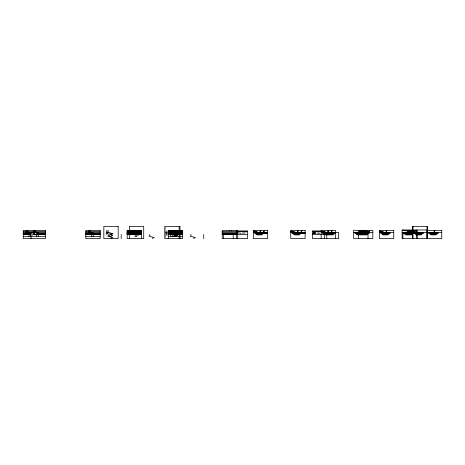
<?xml version="1.0" encoding="UTF-8"?>
<svg xmlns="http://www.w3.org/2000/svg" width="465" height="465" viewBox="0 0 465 465"><rect width="100%" height="100%" fill="white"/><g stroke="black" fill="none" stroke-linecap="round" stroke-linejoin="round"><path stroke-width="0.35" stroke-dasharray="2.33 1.74" d="M106.072 232.076L107.525 232.57L107.525 234.61L106.072 234.116L106.072 231.803L107.107 231.146M107.677 234.116L107.677 231.803L108.711 231.146M106.072 233.843L107.107 233.186L107.107 230.785L106.613 230.425L106.613 234.366M167.563 231.471L167.022 231.803L167.022 234.116L167.563 234.366M167.022 233.843L167.563 233.517M138.146 235.784L138.489 235.592L136.884 235.592M111.007 233.709L112.949 233.552L112.949 235.592L112.606 235.749L112.606 233.314L107.677 232.076M111.734 233.889L112.949 233.552L112.606 233.314M246.45 232.814L238.376 233.511M320.094 233.401L313.34 233.581L313.34 232.175M106.613 230.425L108.711 230.785L108.711 233.186L106.613 233.517M165.668 230.425L167.104 230.425M106.613 231.471L108.217 231.471M165.668 231.471L167.104 231.471M165.668 232.471L167.063 232.471M165.668 232.57L167.104 232.57M238.231 232.57L246.125 232.57M313.16 232.57L320.339 232.57M165.668 232.884L167.104 232.884M165.668 233.349L167.104 233.349M165.668 233.552L167.104 233.552M238.301 233.552L246.136 233.552M313.038 233.552L320.385 233.552M165.668 234.517L167.104 234.517M165.668 234.61L167.516 234.61M111.344 235.592L112.949 235.592L112.606 235.354M165.668 235.592L167.72 235.592M111.344 233.552L107.525 232.57L109.13 232.57L109.13 234.61M167.022 232.076L167.563 232.32M108.711 232.831L106.613 232.471L107.107 232.831M315.898 232.163L315.898 233.54M315.351 232.169L315.351 233.552M314.526 232.169L314.526 233.564M314.218 232.175L314.218 233.57M313.91 232.175L313.91 233.57M313.613 232.175L313.613 233.575M313.509 232.175L313.509 233.581M165.668 227.065L165.668 237.923M111.734 233.075L111.734 235.935M111.007 233.314L111.007 235.354M110.129 233.075L110.129 235.121M108.217 230.425L108.217 234.366M32.37 233.552L32.37 235.592M32.027 233.709L32.027 235.354"/><path stroke-width="0.7" d="M260.981 232.483L260.179 231.227M298.42 232.483L297.617 231.227M328.807 232.483L328.005 231.227M387.049 232.483L386.246 231.227M435.06 232.483L434.258 231.227M360.282 230.675L360.259 231.39M408.729 230.675L408.694 231.361M260.696 232.395L260.569 232M298.141 232.395L298.001 231.983M328.528 232.395L328.4 232M386.764 232.395L386.636 232M434.775 232.395L434.647 232M264.445 230.425L263.632 231.75A7.463 3.65 0 0 1 263.585 231.837L263.661 232.599M301.884 230.425L301.07 231.75A7.463 3.65 0 0 1 301.029 231.837L301.058 232.535M369.599 230.425L368.786 231.75A7.463 3.65 0 0 1 368.739 231.837L368.768 232.535M359.515 230.617L359.718 232.029M407.962 230.617L408.165 232.029M264.597 230.594L264.283 230.89M302.023 230.628L301.744 230.878M332.411 230.628L332.132 230.878M369.739 230.628L369.454 230.878M331.772 231.338L331.597 232.5M369.21 231.181L368.948 232.535M229.228 230.878L229.321 230.425M263.545 231.925L263.678 231.628M231.646 230.425L231.646 230.867M264.021 231.221L263.795 232.535M228.821 234.116L228.815 234.517M231.75 234.116L231.483 234.517M301.494 231.181L301.233 232.535M259.993 230.966L260.214 230.832M434.072 230.966L434.467 230.75M297.414 230.977L297.629 230.843M365.124 230.977L365.542 230.75M386.043 230.977L386.462 230.75M260.993 230.716L260.627 230.867M298.437 230.716L298.071 230.867M328.819 230.716L328.459 230.867M366.147 230.716L365.781 230.867M387.06 230.716L386.694 230.867M410.595 230.716L410.229 230.867M435.071 230.716L434.705 230.867M297.972 230.919L297.635 231.111M365.688 230.919L365.345 231.111M171.12 230.425L171.614 231.146L170.574 231.803L168.33 231.803M182.681 231.146L173.218 231.146L172.178 231.803L172.718 232.32L177.113 233.314L182.681 233.314M327.779 230.989L328.22 230.75M33.242 233.843L33.782 233.517M407.02 232.471L408.16 232.029M362.712 232.151L362.055 232.535L361.485 232.116L358.184 232.535L359.172 232.047L366.74 232.279L364.426 232.535L362.712 232.151L363.595 232.535M358.55 232.483L359.712 232.029M361.485 232.116L360.73 232.535L359.172 232.407L359.561 232.273M406.515 232.535L407.619 232.047L415.187 232.279L407.619 232.407L408.026 232.268M407.619 232.047L406.631 232.535L409.932 232.116M26.034 230.425L26.528 231.146L25.494 232.076L30.766 233.552L29.045 234.075L29.045 236.563M45.343 233.552L37.293 233.889L36.793 234.075L36.793 236.563M177.456 235.592L174.131 236.121L177.456 235.592L177.456 234.232M358.067 232.535L359.172 232.047M23.25 234.075L31.155 233.889M359.672 232.25L360.515 231.93L360.358 231.587M408.119 232.25L408.962 231.93L408.805 231.587M253.663 231.227L253.32 231.245M291.107 231.227L290.765 231.245M321.489 231.227L321.152 231.245M379.731 231.227L379.388 231.245M368.018 238.603L368.018 231.256L353.667 232.535L372.825 232.535M312.445 233.599L312.91 233.593M302.669 232.982L303.349 233M302.913 232.994L305.017 233M267.404 233L260.499 232.535M304.848 233L297.937 232.535M405.009 230.425L417.268 230.425L417.268 232.535M127.172 230.785L141.523 230.785M168.33 230.785L171.614 230.785M172.718 230.425L173.218 230.785L182.681 230.785M237.51 230.913L247.56 230.913L247.56 238.603L222.224 238.603L222.224 230.425L237.714 230.425L237.714 238.603M321.774 230.913L312.445 230.913L312.445 238.603L338.683 238.603L338.683 232.535L321.152 232.535M127.172 231.146L141.523 231.146M168.33 231.146L171.614 231.146M253.82 231.221L254.698 231.297M291.264 231.221L292.136 231.297M321.652 231.221L322.524 231.297M379.888 231.221L380.765 231.297M237.144 231.326L238.283 231.326L238.283 232.116M23.25 231.471L45.343 231.471M85.81 231.471L100.161 231.471M127.172 231.471L141.523 231.471M168.33 231.471L182.681 231.471M222.224 231.471L247.56 231.471M312.445 231.471L321.774 231.471M127.172 231.803L141.523 231.803M172.178 231.803L182.681 231.803M127.172 232.076L141.523 232.076M168.33 232.076L170.574 232.076L175.851 233.552L174.131 234.075L174.131 236.563M172.178 232.076L182.681 232.076M127.172 232.32L141.523 232.32M168.33 232.32L171.12 232.32M172.718 232.32L182.681 232.32M33.085 232.471L30.992 232.471L30.992 238.603M253.32 232.535L267.671 232.535M290.765 232.535L305.116 232.535M379.388 232.535L393.739 232.535M427.219 232.535L402.115 232.535L416.466 231.256L402.115 230.175M427.399 232.535L441.75 232.535M23.25 232.57L33.422 232.57M45.343 232.57L34.689 232.57L33.242 232.076M85.81 232.57L100.161 232.57M127.172 232.57L141.523 232.57M168.33 232.57L182.681 232.57M222.224 232.57L237.714 232.57M127.172 232.86L141.523 232.86M168.33 232.86L173.526 232.86M175.131 232.86L182.681 232.86M254.378 232.965L267.671 232.982L265.509 232.994M291.822 232.965L305.116 232.982L299.844 232.855M322.204 232.965L335.643 232.965M354.725 232.965L369.791 232.965M380.446 232.965L390.705 232.965M403.172 232.965L423.911 232.965M428.457 232.965L438.716 232.965M127.172 233.075L141.523 233.075M168.33 233.075L174.631 233.075M176.235 233.075L182.681 233.075M304.616 233L304.93 233M127.172 233.314L141.523 233.314M168.33 233.314L175.508 233.314M254.872 233.32L263.888 233.32M292.311 233.32L301.332 233.32M322.698 233.32L334.899 233.32M355.219 233.32L369.041 233.32M380.94 233.32L389.955 233.32M403.667 233.32L413.49 233.32M414.146 233.32L423.167 233.32M428.951 233.32L437.966 233.32M23.25 233.552L30.766 233.552M85.81 233.552L100.161 233.552M127.172 233.552L141.523 233.552M168.33 233.552L182.681 233.552M222.224 233.552L237.714 233.552M255.279 233.575L263.359 233.575M292.723 233.575L300.803 233.575M323.111 233.575L334.37 233.575M355.626 233.575L368.513 233.575M381.347 233.575L389.432 233.575M404.073 233.575L412.961 233.575M414.559 233.575L422.639 233.575M429.358 233.575L437.437 233.575M127.172 233.709L141.523 233.709M168.33 233.709L175.508 233.709L175.508 235.749M182.681 233.709L177.113 233.709L175.729 234.075L175.729 236.563M255.733 233.883L262.882 233.883M293.171 233.883L300.32 233.883M323.559 233.883L333.887 233.883M356.08 233.883L368.036 233.883M381.8 233.883L388.949 233.883M404.527 233.883L412.478 233.883M415.013 233.883L422.156 233.883M429.811 233.883L436.961 233.883M127.172 233.889L141.523 233.889M168.33 233.889L174.631 233.889L174.631 235.935M182.681 233.889L176.235 233.889L176.235 235.935M36.793 234.075L45.343 234.075M85.81 234.075L100.161 234.075M127.172 234.075L141.523 234.075M168.33 234.075L182.681 234.075M222.224 234.075L237.714 234.075M127.172 234.296L141.523 234.296M168.33 234.296L174.131 234.296M175.729 234.296L182.681 234.296M256.151 234.314L262.504 234.314M293.589 234.314L299.948 234.314M323.977 234.314L333.515 234.314M356.498 234.314L367.658 234.314M382.218 234.314L388.571 234.314M404.945 234.314L412.106 234.314M415.425 234.314L421.784 234.314M430.23 234.314L436.583 234.314M23.25 234.517L30.649 234.517M36.793 234.517L45.343 234.517M85.81 234.517L100.161 234.517M127.172 234.517L141.523 234.517M168.33 234.517L182.681 234.517M222.224 234.517L247.56 234.517M312.445 234.517L324.64 234.517M36.293 234.61L33.242 234.116L33.242 231.803L34.276 231.146L33.782 230.425L33.782 231.791M170.574 234.116L173.631 234.61M256.971 234.889L261.911 234.889M294.409 234.889L299.355 234.889M324.797 234.889L332.923 234.889M357.318 234.889L367.065 234.889M383.038 234.889L387.979 234.889M405.765 234.889L411.508 234.889M416.245 234.889L421.191 234.889M431.049 234.889L435.99 234.889M23.25 236.563L30.649 236.563L30.649 234.075M30.992 236.563L45.343 236.563M85.81 236.563L100.161 236.563M168.33 236.563L182.681 236.563M304.226 232.994L303.877 232.994M266.788 232.994L266.474 232.994M304.383 233L304.732 233M303.912 232.994L304.168 232.994M253.96 231.117L255.686 231.372M262.405 232.855L267.671 233.023M321.704 231.117L323.512 231.372M291.317 231.117L293.095 231.355M379.388 231.093L381.753 231.372M321.152 231.093L321.664 231.117M290.765 231.093L291.276 231.117M253.32 231.093L253.878 231.117M383.718 232.157L384.95 232.535M295.095 232.157L296.281 232.494M257.651 232.157L258.877 232.535M368.018 231.256L353.667 230.175L353.667 238.603L372.825 238.603L372.825 230.425L358.474 230.425L358.474 231.093M384.288 232.43L382.306 231.878M295.659 232.43L293.677 231.878M383.538 232.128L382.346 231.686M325.331 232.134L324.076 231.669M294.915 232.128L293.688 231.669M257.471 232.128L256.273 231.686M301.425 232.674L302.314 232.86M301.756 232.75L301.826 232.762M263.562 232.61L264.771 232.831M301.68 232.738L302.494 232.849M264.242 232.738L264.515 232.75M263.742 232.657L264.597 232.796M264.841 232.808L265.329 232.913M325.442 232.151L326.709 232.535M328.325 232.535L329.598 232.75M302.628 232.878L302.895 232.948M326.046 232.43L325.302 232.285M258.22 232.43L256.238 231.878M380.876 231.32L381.678 231.576M322.634 231.32L323.442 231.576M292.247 231.32L293.055 231.576M254.808 231.32L255.611 231.576M172.027 234.61L173.98 234.994M38.514 233.552L34.689 232.57L34.689 234.61L36.642 234.994M31.155 233.075L27.098 232.076L28.133 231.146L27.638 230.425M412.037 231.651L416.466 232.535M363.589 231.651L368.018 232.535M299.844 232.535L301.791 232.982M262.405 232.535L264.347 232.982M325.221 232.268L324.064 231.878M381.794 231.617L382.236 231.843M323.553 231.617L323.977 231.832M293.165 231.617L293.607 231.843M255.727 231.617L256.169 231.843M326.232 232.471L324.332 231.698L324.332 238.603M412.792 231.698L414.786 232.535M412.6 231.698L414.513 232.535M177.113 233.314L177.456 233.552L177.113 233.709L177.113 235.749M328.127 231.721L327.709 231.32M190.714 234.517L191.208 235.232L190.173 236.162L195.445 237.638L193.725 238.167L193.725 238.603M149.556 234.517L150.05 235.232L149.015 236.162L154.287 237.638L152.567 238.167L152.567 238.603M131.566 230.425L132.06 231.146L131.025 232.076L136.297 233.552L134.577 234.075L134.577 234.517M129.962 230.425L130.456 231.146L129.421 232.076L134.693 233.552L132.973 234.075L132.973 234.517M108.194 234.517L108.688 235.232L107.653 236.162L112.925 237.638L111.205 238.167L111.205 238.603M90.198 230.425L90.692 231.146L89.658 232.076L94.93 233.552L93.209 234.075L93.209 236.563M88.594 230.425L89.094 231.146L88.054 232.076L93.331 233.552L91.605 234.075L91.605 236.563M35.387 230.425L35.881 231.146L34.84 232.076L40.118 233.552L38.397 234.075L38.397 236.563M434.374 231.721L433.985 231.355M386.369 231.721L385.973 231.355M297.74 231.721L297.338 231.338M260.295 231.721L259.906 231.355M332.272 230.425L331.458 231.75A7.463 3.65 0 0 1 331.417 231.837L331.44 232.535M427.143 226.461L427.143 238.603M426.951 238.603L426.951 229.983L402.115 229.983L402.115 238.603L427.219 238.603L427.219 226.461L412.6 226.461L412.6 238.603M417.268 234.558L417.268 238.603M416.466 229.983L416.466 232.593M416.466 234.558L416.466 238.603M412.868 226.461L412.868 238.603M412.792 226.461L412.792 238.603M402.923 232.471L402.923 238.603M358.474 234.517L358.474 238.603M335.498 238.603L335.498 230.425L321.152 230.425L321.152 238.603M326.796 234.517L326.796 238.603M236.569 230.425L236.569 238.603M233.209 234.075L233.209 238.603M223.363 234.075L223.363 238.603M203.728 234.517L203.728 238.603M180.019 230.721L180.019 226.397L164.779 226.397L164.779 238.603L182.681 238.603L182.681 230.425L168.33 230.425L168.33 238.603M180.019 233.837L180.019 238.603M179.13 226.397L179.13 230.704M179.13 234.296L179.13 238.603M175.851 234.232L175.851 235.592M173.218 230.785L173.218 231.146M172.178 234.517L172.178 236.563M170.574 234.517L170.574 236.563M141.523 238.603L141.523 230.425L127.172 230.425L127.172 238.603L143.72 238.603L143.72 226.397L129.369 226.397L129.369 230.704M136.768 234.517L136.768 236.563L135.164 236.563L135.164 234.517M129.369 234.296L129.369 238.603M121.208 234.517L121.208 238.603M37.293 233.075L37.293 234.436M33.782 232.32L33.782 234.366M118.18 226.397L103.829 226.397L103.829 238.603L118.18 238.603L118.18 226.397M45.343 230.425L23.25 230.425L23.25 238.603L45.343 238.603L45.343 230.425M100.161 230.425L85.81 230.425L85.81 238.603L100.161 238.603L100.161 230.425M267.671 230.425L253.32 230.425L253.32 238.603L267.671 238.603L267.671 230.425M305.116 230.425L290.765 230.425L290.765 238.603L305.116 238.603L305.116 230.425M393.739 230.425L379.388 230.425L379.388 238.603L393.739 238.603L393.739 230.425M441.75 230.425L427.399 230.425L427.399 238.603L441.75 238.603L441.75 230.425M111.228 234.517L109.624 234.517L109.624 236.563L111.228 236.563L111.228 234.517"/></g></svg>
